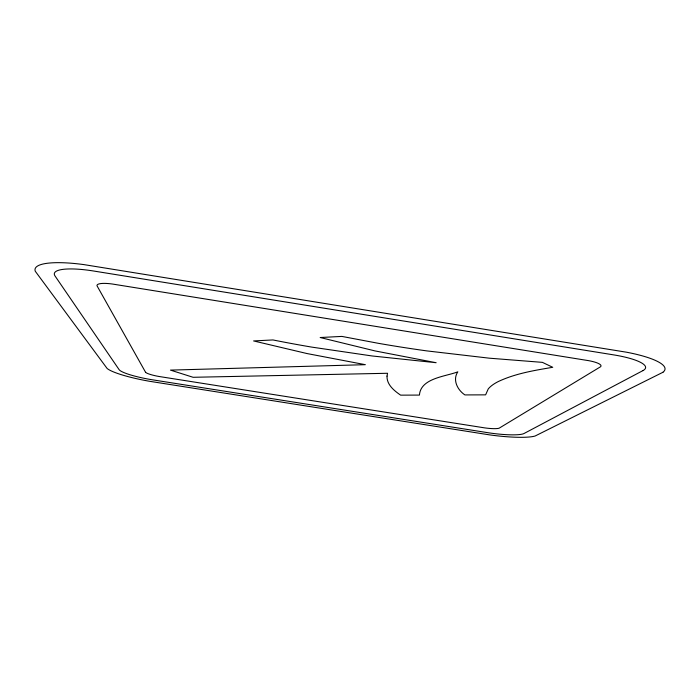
<?xml version="1.0" encoding="UTF-8"?>
<svg xmlns="http://www.w3.org/2000/svg" width="700" height="700" viewBox="0 0 700 700"><rect width="100%" height="100%" fill="white"/><g stroke="black" fill="none" stroke-linecap="round" stroke-linejoin="round"><path stroke-width="1.05" d="M145.626 372.356L97.002 285.766A20.169 4.506 11.4 0 1 112.289 284.007L588.753 360.675A19.88 4.34 5.7 0 1 600.591 366.73L499.161 428.181A13.825 2.188 7.3 0 1 484.698 427.884L159.031 376.486A14.018 2.24 10.1 0 1 145.635 372.356M387.012 376.127C386.671 384.711 394.231 390.766 400.636 395.15L419.431 395.08C420.674 378.079 445.533 376.609 457.835 371.822C452.279 379.925 457.581 390.084 464.905 394.922L485.616 394.852L488.233 388.964A300.921 52.316 4.5 0 1 498.234 381.579C515.322 373.494 534.24 370.449 552.729 367.29L542.413 362.364L489.317 358.181L426.641 350.875A453.959 146.72 6.7 0 1 378.07 343.262L341.871 336.411L320.171 337.523L375.104 350.936L436.152 362.714L372.111 355.967L311.938 347.139A395.911 116.506 8.7 0 1 272.947 339.946L253.593 340.935L307.011 353.553L365.356 364.683L170.45 370.108L193.112 377.291L387.555 373.275L387.012 376.127M662.926 372.286L535.15 435.995A43.942 6.878 7.2 0 1 489.3 434.831L149.844 381.334A44.59 7.044 10.1 0 1 107.091 368.436L35.306 271.285A65.8 14.814 11.6 0 1 83.79 264.591L626.395 352.188A64.811 14.236 5.5 0 1 662.883 372.286M642.941 370.606L524.003 433.519A31.106 4.874 7.2 0 1 487.34 432.609L153.221 379.934A31.57 4.979 10.1 0 1 119.079 369.6L55.072 276.036A46.559 10.474 11.6 0 1 94.159 271.101L613.62 354.874A45.859 10.062 5.5 0 1 642.941 370.606"/></g></svg>
